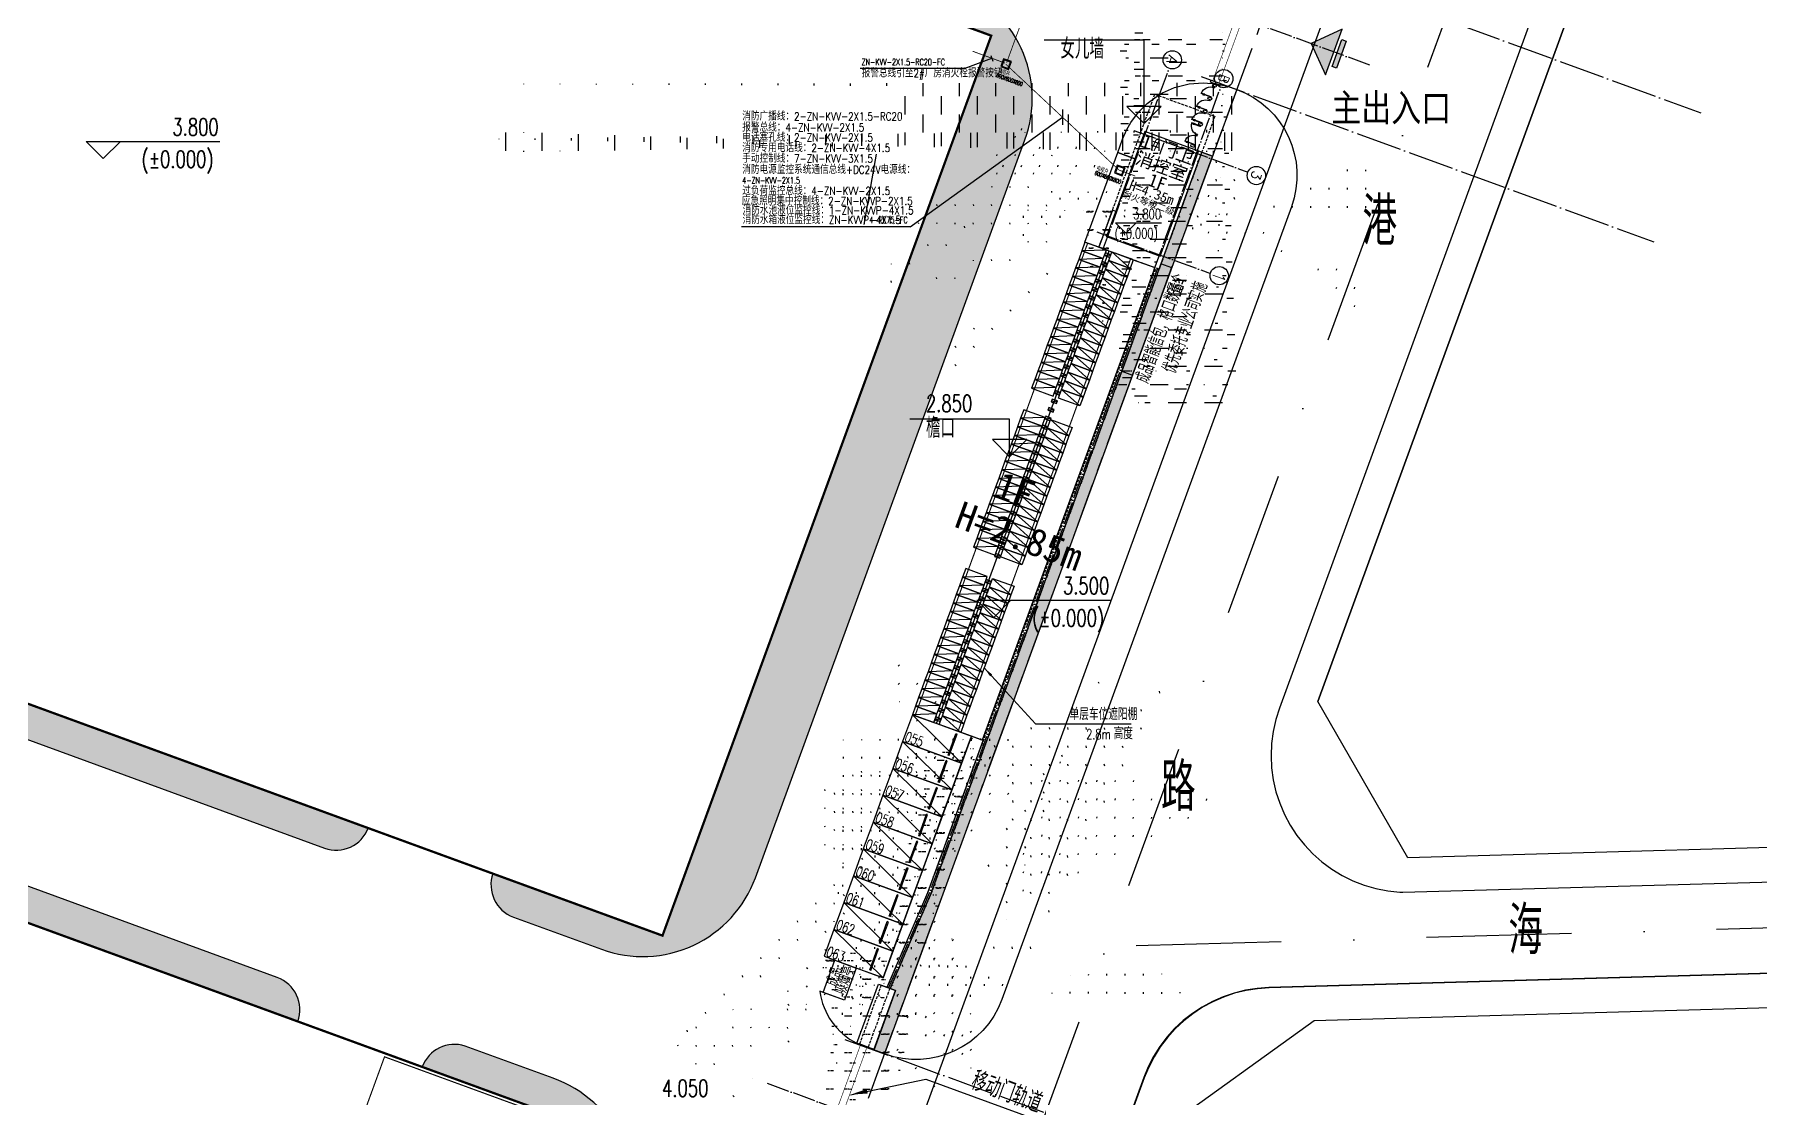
# Model space of a CAD drawing. Extents: x 40587477144 to 40590102100, y 3379967887 to 3381819730.
# Drawn here: x 40589673491 to 40589824470, y 3380209320 to 3380302374 of the extents above; entities that cross this region are included whole.
import ezdxf
from ezdxf.enums import TextEntityAlignment as Align

# ---------------------------------------------------------------- set-up
doc = ezdxf.new("R2010")
doc.units = 0
doc.header["$LTSCALE"] = 1000
doc.header["$MEASUREMENT"] = 0
for name, pattern in [('10平面$0$DOTE', [2.42, 2, -0.2, 0.02, -0.2]), ('CENTER', [50.8, 31.75, -6.35, 6.35, -6.35]), ('DASH', [0.35, 0.25, -0.1]), ('DASHDOT', [25.4, 12.7, -6.35, 0, -6.35]), ('DOTE', [2.42, 2, -0.2, 0.02, -0.2])]:
    doc.linetypes.add(name, pattern=pattern)
for name, color, linetype in [('0-HX', 1, 'Continuous'), ('00绿地$0$A-车位', 253, 'Continuous'), ('10平面$0$A-AXIS-DOTE', 14, '10平面$0$DOTE'), ('A-AXIS-D', 1, 'Continuous'), ('A-AXIS-DOTE', 14, 'DOTE'), ('A-AXIS-DP', 126, 'Continuous'), ('A-Car', 155, 'Continuous'), ('A-CURTAIN', 84, 'Continuous'), ('A-FIRE-TEXT', 61, 'Continuous'), ('A-HATCH-1', 252, 'Continuous'), ('A-LIN-Dot', 163, 'DASH'), ('A-LIN-V', 9, 'Continuous'), ('A-SFCE', 30, 'Continuous'), ('AS-WALL', 40, 'Continuous'), ('AXIS_TEXT', 7, 'Continuous'), ('DIM_LEAD', 3, 'Continuous'), ('JT-路缘石线', 5, 'Continuous'), ('JT-道路中心线', 1, 'DASHDOT'), ('JT-道路名称', 7, 'Continuous'), ('JT-道路红线', 7, 'Continuous'), ('PUB_TEXT', 7, 'Continuous'), ('TEL_TEXT', 7, 'Continuous'), ('WIRE-照明', 1, 'Continuous'), ('建-引出', 3, 'Continuous'), ('建-文字', 7, 'Continuous'), ('建-标高', 3, 'Continuous'), ('总-标高', 3, 'Continuous'), ('电气', 7, 'Continuous')]:
    doc.layers.add(name, color=color, linetype=linetype)
doc.styles.add('_TCH_AXIS', font='COMPLEX', dxfattribs={"bigfont": 'GBCBIG'})
doc.styles.add('_TCH_DIM', font='SIMPLEX', dxfattribs={"bigfont": 'GBCBIG'})
doc.styles.add('_TEL_DIM', font='SIMPLEX', dxfattribs={"width": 0.8, "height": 3.5, "bigfont": 'HZTXT'})
doc.styles.add('A-DIM_T3', font='SIMPLEX', dxfattribs={"width": 0.6, "bigfont": 'GBCBIG'})
doc.styles.add('A-STANDARD', font='SIMPLEX', dxfattribs={"bigfont": 'GBCBIG'})
doc.styles.add('note_txt', font='arial.ttf', dxfattribs={"width": 0.75})
doc.styles.get("Standard").update_dxf_attribs({"font": 'GBENOR', "width": 0.7, "bigfont": 'GBCBIG'})
doc.styles.add('黑体', font='simhei.ttf', dxfattribs={"height": 12})
pattern_1 = [(20, (440.1, 194.2), (956.276, 2050.7404), [240, -48, 64, -48, 240, -960]), (20, (348.5, 212), (956.276, 2050.7404), [160, -120, 240, -120, 160, -800]), (20, (655.9, 1004.9), (956.276, 2050.7404), [200, -80, 200, -1120]), (20, (-205.4, 1032), (956.276, 2050.7404), [80, -160, 80, -1280]), (110, (-55, 1086.7), (-2050.7404, 956.276), [144, -1456]), (110, (724.4, 348.8), (-2050.7404, 956.276), [160, -1440]), (110, (881.4, 1087), (-2050.7404, 956.276), [160, -1440]), (65, (925.3, 404.9), (-547.2322, 1503.5082), [160, -2102.7417]), (155, (534.4, 262.6), (-1503.5082, -547.2322), [160, -2102.7417]), (83.43495, (877.5, 396), (-547.23223, 1503.5082), [160, -3417.7088]), (95.963757, (799.57, 376.15), (-547.23223, 1503.50819), [160, -6436.969]), (95.963757, (956.55, 1114.36), (-547.23223, 1503.50819), [128, -6468.969]), (95.963757, (-24.93, 1097.67), (-547.23223, 1503.50819), [112, -6484.969]), (124.036243, (649.2, 321.43), (-547.23223, 1503.50819), [160, -6436.969]), (124.036243, (806.2, 1059.64), (-547.23223, 1503.50819), [128, -6468.969]), (124.036243, (-85.07, 1075.8), (-547.23223, 1503.50819), [112, -6484.969]), (136.56505, (576.8, 286.55), (-547.23223, 1503.5082), [160, -3417.7069])]

# ---------------------------------------------------------------- blocks, each defined once
blk = doc.blocks.new('GGRrrrr')
at = {"layer": 'A-CURTAIN'}
h = blk.add_hatch(dxfattribs=at)
h.set_pattern_fill('草坪或沼泽', color=0, scale=400, angle=20)
h.set_pattern_definition(pattern_1)
h.paths.add_polyline_path([(1393117, 618301), (1393293, 540880), (1330517, 532867), (1241738, 527103), (1161599, 521246), (1240383, 783372), (1244595, 797110), (1261186, 852563), (1335771, 847453), (1355485, 842595), (1380777, 840862), (1392640, 828900), (1392845, 738250), (1391845, 738248), (1391806, 755448), (1391306, 755447), (1391786, 764448), (1391641, 828487), (1380333, 839890), (1355330, 841603), (1335616, 846462), (1261915, 851511), (1245552, 796820), (1241340, 783081), (1162975, 522349), (1241669, 528100), (1330421, 533862), (1392291, 541761), (1392117, 618299)])
h.paths.add_polyline_path([(1393076, 636451), (1392076, 636448), (1392063, 641998), (1391564, 641997), (1392042, 650998), (1391887, 720048), (1392887, 720051)])
h = blk.add_hatch(dxfattribs=at)
h.set_pattern_fill('草坪或沼泽', color=0, scale=400, angle=20)
h.set_pattern_definition([(20, (440.1, 194.2), (956.276, 2050.7404), [240, -48, 64, -48, 240, -960]), (20, (348.5, 212), (956.276, 2050.7404), [160, -120, 240, -120, 160, -800]), (20, (655.9, 1004.9), (956.276, 2050.7404), [200, -80, 200, -1120]), (20, (-205.4, 1032), (956.276, 2050.7404), [80, -160, 80, -1280]), (110, (-55, 1086.7), (-2050.7404, 956.276), [144, -1456]), (110, (724.4, 348.8), (-2050.7404, 956.276), [160, -1440]), (110, (881.4, 1087), (-2050.7404, 956.276), [160, -1440]), (65, (925.3, 404.9), (-547.2322, 1503.5082), [160, -2102.7417]), (155, (534.4, 262.6), (-1503.5082, -547.2322), [160, -2102.7417]), (83.43495, (877.5, 396), (-547.23223, 1503.5082), [160, -3417.7088]), (95.963757, (799.57, 376.15), (-547.23223, 1503.50819), [160, -6436.969]), (95.963757, (956.55, 1114.36), (-547.23223, 1503.50819), [128, -6468.969]), (95.963757, (-24.93, 1097.67), (-547.23223, 1503.50819), [112, -6484.969]), (124.036243, (649.2, 321.43), (-547.23223, 1503.50819), [160, -6436.969]), (124.036243, (806.2, 1059.64), (-547.23223, 1503.50819), [128, -6468.969]), (124.036243, (-85.07, 1075.8), (-547.23223, 1503.50819), [112, -6484.969]), (136.56505, (576.8, 286.55), (-547.23223, 1503.5082), [160, -3417.7069])])
edge = h.paths.add_edge_path()
edge.add_line((1391003, 755446), (1391034, 755969))
edge.add_line((1391034, 755969), (1391485, 764440))
edge.add_line((1391485, 764440), (1391241, 828322))
edge.add_line((1391241, 828322), (1380155, 839501))
edge.add_line((1380155, 839501), (1355268, 841206))
edge.add_line((1355268, 841206), (1335554, 846065))
edge.add_line((1335554, 846065), (1262206, 851090))
edge.add_line((1262206, 851090), (1173161, 554852))
edge.add_line((1173161, 554852), (1173522, 554880))
edge.add_line((1173522, 554880), (1259299, 840247))
edge.add_line((1259299, 840247), (1260664, 840250))
edge.add_line((1260664, 840250), (1260651, 845748))
edge.add_line((1260651, 845748), (1335651, 845918))
edge.add_line((1335651, 845918), (1335664, 840421))
edge.add_line((1335664, 840421), (1342663, 840437))
edge.add_line((1342663, 840437), (1342657, 843434))
edge.add_line((1342657, 843434), (1345657, 843441))
edge.add_line((1345657, 843441), (1345664, 840444))
edge.add_line((1345664, 840444), (1365660, 840489))
edge.add_line((1365660, 840489), (1374552, 839873))
edge.add_arc((1367358, 824128), 17311, 5.58026, 65.44235, ccw=False)
edge.add_line((1384586, 825812), (1385553, 825812))
edge.add_line((1385553, 825812), (1390247, 825823))
edge.add_line((1390247, 825823), (1390405, 755445))
edge.add_line((1390405, 755445), (1391003, 755446))
h = blk.add_hatch(dxfattribs=at)
h.set_pattern_fill('草坪或沼泽', color=0, scale=400, angle=20)
h.set_pattern_definition(pattern_1)
edge = h.paths.add_edge_path()
edge.add_arc((1358470, 639473), 3001, 181.0991, 270.12457)
edge.add_line((1358477, 636472), (1366676, 636491))
edge.add_arc((1366652, 646991), 10500, 270.12997, 360.12997)
edge.add_line((1377152, 647014), (1376996, 715714))
edge.add_arc((1366496, 715690), 10500, 0.12997, 90.12997)
edge.add_line((1366473, 726190), (1358273, 726172))
edge.add_arc((1358280, 723171), 3001, 90.13576, 179.16125)
edge.add_line((1355280, 723215), (1371080, 723251))
edge.add_line((1371080, 723251), (1371270, 639451))
edge.add_line((1371270, 639451), (1355470, 639415))
h = blk.add_hatch(dxfattribs=at)
h.set_pattern_fill('草坪或沼泽', color=0, scale=400, angle=20)
h.set_pattern_definition(pattern_1)
h.paths.add_polyline_path([(1386312, 709135), (1385011, 709132), (1384992, 717482), (1386593, 717486), (1386604, 712588), (1386304, 712587)])
h = blk.add_hatch(dxfattribs=at)
h.set_pattern_fill('草坪或沼泽', color=0, scale=400, angle=20)
h.set_pattern_definition(pattern_1)
edge = h.paths.add_edge_path()
edge.add_arc((1391170, 642458), 6012, 208.01, 263.36815)
edge.add_line((1390476, 636486), (1390464, 641995))
edge.add_line((1390464, 641995), (1391264, 641997))
edge.add_line((1391264, 641997), (1391743, 651004))
edge.add_line((1391743, 651004), (1391711, 665148))
edge.add_line((1391711, 665148), (1390611, 665145))
edge.add_line((1390611, 665145), (1390662, 642645))
edge.add_line((1390662, 642645), (1388162, 642639))
edge.add_line((1388162, 642639), (1388169, 639639))
edge.add_line((1388169, 639639), (1385862, 639634))
h = blk.add_hatch(dxfattribs=at)
h.set_pattern_fill('草坪或沼泽', color=0, scale=400, angle=20)
h.set_pattern_definition(pattern_1)
edge = h.paths.add_edge_path()
edge.add_arc((1340869, 639433), 3001, 270.13576, 359.16085)
edge.add_line((1343870, 639389), (1301470, 639293))
edge.add_arc((1304482, 639363), 3013, 181.32772, 269.89594)
edge.add_line((1304477, 636350), (1340877, 636432))
h = blk.add_hatch(dxfattribs=at)
h.set_pattern_fill('草坪或沼泽', color=0, scale=400, angle=20)
h.set_pattern_definition(pattern_1)
edge = h.paths.add_edge_path()
edge.add_arc((1340911, 621382), 3000, 0.13036, 90.01042)
edge.add_line((1340910, 624382), (1304510, 624300))
edge.add_arc((1304511, 621300), 3000, 90.01067, 180.1293)
edge.add_line((1301511, 621293), (1343911, 621389))
h = blk.add_hatch(dxfattribs=at)
h.set_pattern_fill('草坪或沼泽', color=0, scale=400, angle=20)
h.set_pattern_definition(pattern_1)
edge = h.paths.add_edge_path()
edge.add_arc((1366854, 557567), 10501, 276.72999, 359.71364)
edge.add_line((1377355, 557515), (1377227, 613895))
edge.add_arc((1366726, 613940), 10501, 359.75552, 450.67037)
edge.add_line((1366603, 624440), (1358404, 624422))
edge.add_arc((1358514, 621421), 3003, 92.09474, 180.10685)
edge.add_line((1355511, 621415), (1371311, 621451))
edge.add_line((1371311, 621451), (1371477, 548251))
edge.add_line((1371477, 548251), (1355676, 548215))
edge.add_line((1355676, 548215), (1355679, 547255))
edge.add_arc((1357184, 547261), 1506, 180.22326, 273.21563)
edge.add_line((1357269, 545758), (1368085, 547139))
at = {"layer": 'A-HATCH-1'}
h = blk.add_hatch(dxfattribs=at)
h.set_pattern_fill('EARTH', color=0, scale=500, angle=20.20026)
h.set_pattern_definition([(20.200256636, (-36923192475.8, -17186905227.2), (941.687654134, 2038.022782515), [1587.5, -1587.5]), (20.200256636, (-36923192681.4, -17186904668.5), (941.687654134, 2038.022782515), [1587.5, -1587.5]), (20.200256636, (-36923192887, -17186904109.8), (941.687654134, 2038.022782515), [1587.5, -1587.5]), (110.200256636, (-36923192769.2, -17186903855), (-2038.022782515, 941.687654134), [1587.5, -1587.5]), (110.200256636, (-36923192210.5, -17186903649.5), (-2038.022782515, 941.687654134), [1587.5, -1587.5]), (110.200256636, (-36923191651.8, -17186903443.9), (-2038.022782515, 941.687654134), [1587.5, -1587.5])])
h.paths.add_polyline_path([(1384992, 717482), (1384990, 718732), (1385043, 719640), (1385156, 720323), (1385486, 721434), (1385938, 722400), (1386458, 723206), (1386875, 723723), (1387699, 724520), (1388780, 725268), (1389896, 725787), (1391022, 726105), (1392078, 726238), (1392872, 726240), (1392887, 720051), (1386587, 720036), (1386593, 717486)])
at = {"layer": 'A-CURTAIN', "color": 0}
for points in [[(1355470, 639415, 0.4092405), (1358477, 636472), (1366676, 636491, 0.4142136), (1377152, 647014), (1376996, 715714, 0.4142136), (1366473, 726190), (1358273, 726172, 0.4092406), (1355280, 723215), (1371080, 723251), (1371270, 639451)], [(1340877, 636432, 0.4092386), (1343870, 639389), (1301470, 639293, 0.4069131), (1304477, 636350)], [(1343911, 621389, 0.4136005), (1340910, 624382), (1304510, 624300, 0.4148202), (1301511, 621293)], [(1368085, 547139, 0.3787845), (1377355, 557515), (1377227, 613895, 0.418898), (1366603, 624440), (1358404, 624422, 0.4040877), (1355511, 621415), (1371311, 621451), (1371477, 548251), (1355676, 548215), (1355679, 547255, 0.4295945), (1357269, 545758)]]:
    blk.add_lwpolyline(points, format="xyb", close=True, dxfattribs=at)
for points in [[(1393076, 636451), (1392076, 636448), (1392063, 641998), (1391564, 641997), (1392042, 650998), (1391887, 720048), (1392887, 720051)], [(1386312, 709135), (1385011, 709132), (1384992, 717482), (1386593, 717486), (1386604, 712588), (1386304, 712587)]]:
    blk.add_lwpolyline(points, close=True, dxfattribs=at)
blk.add_lwpolyline([(1385862, 639634, 0.2463554), (1390476, 636486), (1390464, 641995), (1391264, 641997), (1391743, 651004), (1391711, 665148), (1390611, 665145), (1390662, 642645), (1388162, 642639), (1388169, 639639), (1385862, 639634)], format="xyb", dxfattribs=at)
at = {"layer": 'A-HATCH-1', "color": 0}
blk.add_lwpolyline([(1384992, 717482), (1384990, 718732), (1385043, 719640), (1385156, 720323), (1385486, 721434), (1385938, 722400), (1386458, 723206), (1386875, 723723), (1387699, 724520), (1388780, 725268), (1389896, 725787), (1391022, 726105), (1392078, 726238), (1392872, 726240), (1392887, 720051), (1386587, 720036), (1386593, 717486)], close=True, dxfattribs=at)
blk = doc.blocks.new('建筑-停车位-2400x5300')
at = {"color": 0}
blk.add_lwpolyline([(-50, 200), (-50, -5300), (2450, -5300), (2450, 200)], close=True, dxfattribs=at)
for points in [[(2450, 200), (-50, -5300)], [(200, -3954), (2200, -3954)], [(200, -4054), (200, -3954)], [(200, -4054), (2200, -4054)], [(2200, -4054), (2200, -3954)]]:
    blk.add_lwpolyline(points, dxfattribs=at)
blk = doc.blocks.new('G$C29A62568')
at = {"layer": 'A-Car', "color": 8, "extrusion": (7.12586e-08, 1.93674e-07, 1), "rotation": 69.79996271005484}
for p in [(40588309406.088287, 3380240605.250131, 3546.928726), (40588308542.841179, 3380238259.018132, 3546.92821), (40588307679.594223, 3380235912.786137, 3546.927694), (40588306816.347443, 3380233566.554033, 3546.927178), (40588305953.100403, 3380231220.322038, 3546.926663), (40588305089.853447, 3380228874.090045, 3546.926147), (40588304226.6064, 3380226527.858049, 3546.925631), (40588303363.359512, 3380224181.62602, 3546.925115), (40588302500.112419, 3380221835.394011, 3546.924599)]:
    blk.add_blockref('建筑-停车位-2400x5300', p, dxfattribs=at)
blk = doc.blocks.new('00绿地$0$G$C40593B0A')
at = {"layer": '00绿地$0$A-车位'}
blk.add_lwpolyline([(-1560, 590), (-760, 590), (-760, -1410), (-1560, -1410)], close=True, dxfattribs=at)
blk.add_lwpolyline([(-760, 590), (-1560, -1410)], dxfattribs=at)
blk = doc.blocks.new('555555555555555-M')
at = {"layer": 'A-LIN-V'}
h = blk.add_hatch(dxfattribs=at)
h.set_pattern_fill('ANSI31', color=256, scale=0.2, angle=212.6932)
h.set_pattern_definition([(45, (0, 0), (-0.2245064, 0.2245064), [])])
h.paths.add_polyline_path([(-149.82, -516.05), (-149.82, -515.05), (-159.82, -515.05), (-159.82, -516.05)])
blk.add_lwpolyline([(-149.82, -516.05), (-149.82, -515.05), (-159.82, -515.05), (-159.82, -516.05), (-149.82, -516.05)], dxfattribs=at)
at = {"layer": 'PUB_TEXT', "width": 0.7}
for s, height, p in [('成品智能信包，格口数量≥', 1.3222, (-160.1, -517.65)), ('36', 1.312, (-152.01, -517.65)), ('个', 1.32, (-150.94, -517.65)), ('优先委托专业公司实施', 1.322, (-158.47, -519.57))]:
    blk.add_text(s, height=height, dxfattribs=at).set_placement(p)
blk = doc.blocks.new('gfctuc')
blk.add_lwpolyline([(2035210, 4060000), (2035210, 4059500), (2035460, 4059500), (2035460, 4060000)], close=True)
blk.add_lwpolyline([(2035210, 4060000), (2035460, 4059500)])
at = {"layer": 'A-FIRE-TEXT', "style": 'note_txt', "width": 0.75}
blk.add_text('充电桩', height=139.2, rotation=270, dxfattribs=at).set_placement((2035260, 4059973))
blk = doc.blocks.new('G$CD8C487B3')
at = {"layer": 'A-LIN-V'}
blk.add_lwpolyline([(-830, 1420), (1170, 1420), (1170, -1580), (-830, -1580)], close=True, dxfattribs=at)
at = {"layer": '建-文字', "style": 'A-STANDARD'}
for s, p in [('成品', (131, -771)), ('吸烟亭', (1076, -1171))]:
    blk.add_text(s, height=1057.8, rotation=90, dxfattribs=at).set_placement(p)
blk = doc.blocks.new('entry01')
at = {"layer": 'A-AXIS-D'}
for points in [[(0, 2.12), (2.12, 0), (0, -2.12)], [(-0.7, -1.25), (-0.3, -1.25), (-0.3, 1.25), (-0.7, 1.25)]]:
    blk.add_hatch(color=0, dxfattribs=at).paths.add_polyline_path(points)
at = {"layer": 'A-AXIS-D', "color": 0}
blk.add_lwpolyline([(0, 2.12), (2.12, 0), (0, -2.12), (0, 2.12)], dxfattribs=at)
blk.add_lwpolyline([(-0.7, -1.25), (-0.3, -1.25), (-0.3, 1.25), (-0.7, 1.25)], close=True, dxfattribs=at)
blk = doc.blocks.new('DOOR2DLIB$SYSLIB$00000111')
at = {"color": 0}
for p, q in [((-0.5, 0), (-0.5, 0.08)), ((-0.5, 0.08), (-0.46, 0.08)), ((-0.46, 0.08), (-0.46, 0.04)), ((-0.46, 0.04), (-0.42, 0.04)), ((-0.42, 0.04), (-0.42, 0)), ((0.42, 0.78), (0.38, 0.78)), ((0.38, 0.78), (0.38, 0.62)), ((0.42, 0.62), (0.38, 0.62)), ((0.46, 0.92), (0.42, 0.92)), ((0.42, 0.92), (0.42, 0.08)), ((0.42, 0.08), (0.46, 0.08)), ((0.42, 0.04), (0.42, 0)), ((0.46, 0.04), (0.42, 0.04)), ((0.46, 0.08), (0.46, 0.92)), ((0.49, 0.78), (0.46, 0.78)), ((0.49, 0.62), (0.46, 0.62)), ((0.46, 0.08), (0.46, 0.04)), ((0.5, 0.08), (0.46, 0.08)), ((0.49, 0.78), (0.49, 0.62)), ((0.5, 0), (0.5, 0.08)), ((-0.42, 0), (-0.5, 0)), ((-0.5, 0), (-0.5, 0)), ((0.42, 0), (0.5, 0)), ((0.5, 0), (0.5, 0))]:
    blk.add_line(p, q, dxfattribs=at)
blk.add_arc((0.42, 0.08), 0.836, 90, 182.8264, dxfattribs=at)
blk = doc.blocks.new('66666666666666666666')
at = {"layer": 'DIM_LEAD'}
blk.add_hatch(color=256, dxfattribs=at).paths.add_polyline_path([(105617, -694657), (106997, -694038), (106787, -693698)], flags=17)
at = {"layer": 'A-AXIS-D'}
for centre in [(100997, -701735), (105797, -701735), (111382, -708712), (111332, -718057)]:
    blk.add_circle(centre, 800, dxfattribs=at)
at = {"layer": 'A-AXIS-DOTE', "color": 8}
blk.add_line((117391, -696232), (98333, -696232), dxfattribs=at)
at = {"layer": 'A-AXIS-DOTE'}
for p, q in [((100997, -719490), (100997, -702480)), ((105797, -719490), (105797, -702480)), ((99964, -708682), (110582, -708682)), ((99964, -718132), (110535, -718132))]:
    blk.add_line(p, q, dxfattribs=at)
at = {"layer": 'A-LIN-Dot'}
blk.add_lwpolyline([(100597, -719332), (100597, -705082), (106197, -705082), (106197, -719332)], close=True, dxfattribs=at)
at = {"layer": 'A-LIN-V'}
blk.add_lwpolyline([(105697, -690232), (104797, -690232)], dxfattribs=at)
at = {"layer": 'A-LIN-V', "linetype": 'DASH', "ltscale": 2, "const_width": 50}
for points in [[(104947, -690232), (104947, -702232)], [(105547, -690232), (105547, -702232)]]:
    blk.add_lwpolyline(points, dxfattribs=at)
at = {"layer": 'A-LIN-V'}
for points in [[(104797, -702432), (104797, -702232), (105697, -702232), (105697, -702432)], [(105097, -702682), (105097, -702482), (105397, -702482), (105397, -702682)], [(105097, -703882), (105097, -703682), (105397, -703682), (105397, -703882)], [(105097, -705082), (105097, -704882), (105397, -704882), (105397, -705082)], [(105097, -706282), (105097, -706082), (105397, -706082), (105397, -706282)], [(105097, -708282), (105097, -708082), (105397, -708082), (105397, -708282)]]:
    blk.add_lwpolyline(points, close=True, dxfattribs=at)
at = {"layer": 'AS-WALL', "color": 20, "true_color": 0xf72408, "const_width": 100}
blk.add_lwpolyline([(100897, -708432), (105897, -708432), (105897, -718232), (100897, -718232)], close=True, dxfattribs=at)
at = {"layer": 'DIM_LEAD'}
for p, q in [((105617, -694657), (111334, -691117)), ((111334, -691117), (121626, -691117))]:
    blk.add_line(p, q, dxfattribs=at)
at = {"layer": 'A-AXIS-D', "color": 8, "xscale": -999.9999999999998, "yscale": 1000, "zscale": 1000, "rotation": 0.1495342307373651}
blk.add_blockref('entry01', (114031, -696232), dxfattribs=at)
at = {"layer": 'A-LIN-V', "zscale": 100}
for p, xscale, yscale, rotation in [((105310, -703182), 1000.000008912118, -1000.000008912118, 270.0000007138132), ((105310, -704381), 1001.098882521298, -1001.098882521298, 270.0000005714799), ((105310, -705582), 999.664715706611, -999.664715706611, 270.0000004354633), ((105310, -706732), 899.999995989863, 899.999995989863, 89.9999995548852), ((105310, -707632), 900.0000175571807, -900.0000175571807, 270.0000005736524)]:
    blk.add_blockref('DOOR2DLIB$SYSLIB$00000111', p, dxfattribs=dict(at, xscale=xscale, yscale=yscale, rotation=rotation))
at = {"layer": 'A-AXIS-DP', "color": 7, "style": 'A-DIM_T3', "width": 0.6}
blk.add_text('1', height=1120, rotation=270, dxfattribs=at).set_placement((110792, -717877))
at = {"layer": 'AXIS_TEXT', "style": '_TCH_AXIS'}
for s, width, p, p2 in [('A', 0.944444, (100562, -701383), (100562, -702087)), ('B', 1, (105362, -701383), (105362, -702087)), ('3', 1.214286, (110934, -708359), (110934, -709064))]:
    blk.add_text(s, height=871, rotation=270, dxfattribs=dict(at, width=width)).set_placement(p, p2, align=Align.FIT)
at = {"layer": 'DIM_LEAD', "color": 7, "style": '_TCH_DIM'}
blk.add_text('移动门轨道', height=1763, dxfattribs=at).set_placement((115210, -690592))
at = {"layer": '建-文字', "color": 8, "style": '黑体'}
for s, height, p in [('#', 1143, (101776, -709765)), ('门卫', 1143.1, (102598, -709765)), ('消控室', 1143.1, (100978, -711362)), ('1F', 1143.1, (102668, -712786)), ('耐火等级二级', 571.5, (100938, -714473)), ('H=4.35m', 857.3, (101248, -713692))]:
    blk.add_text(s, height=height, dxfattribs=at).set_placement(p)
blk = doc.blocks.new('55555555555555555555555555555')
at = {"layer": '建-文字', "color": 0, "style": 'A-STANDARD', "width": 0.705882}
for s, p in [('055', (40588310013, 3380240592)), ('056', (40588309155, 3380238244)), ('057', (40588308297, 3380235896)), ('058', (40588307440, 3380233548)), ('059', (40588306582, 3380231199)), ('060', (40588305724, 3380228851)), ('061', (40588304866, 3380226503)), ('062', (40588304008, 3380224155)), ('063', (40588303150, 3380221807))]:
    blk.add_text(s, height=892.5, rotation=339.92971, dxfattribs=at).set_placement(p)
blk = doc.blocks.new('qd电缆手井')
at = {"layer": '电气', "color": 7}
for p, q in [((-239, 216), (211, 216)), ((-239, -234), (-239, 216)), ((-198, -193), (-198, 175)), ((-198, 175), (171, 175)), ((171, 175), (171, -193)), ((211, 216), (211, -234)), ((211, -234), (-239, -234)), ((171, -193), (-198, -193))]:
    blk.add_line(p, q, dxfattribs=at)
at = {"layer": '电气', "color": 8, "const_width": 30}
blk.add_lwpolyline([(-218, 182), (-218, -214), (191, -214), (191, 196), (-233, 196)], dxfattribs=at)

msp = doc.modelspace()

# ---------------------------------------------------------------- hatches: boundary and pattern name
at = {"layer": '建-引出'}
msp.add_hatch(color=8, dxfattribs=at).paths.add_polyline_path([(40589756566.25042, 3380246977.468142), (40589757087.126137, 3380246233.76891), (40589757263.785301, 3380246396.223651)], flags=17)

# ---------------------------------------------------------------- linework, layer by layer
at = {"layer": '0-HX', "linetype": 'CENTER', "ltscale": 0.2}
msp.add_line((40589715054.542, 3380123451.4), (40589813895.247581, 3380393980.898193), dxfattribs=at)
msp.add_lwpolyline([(40589813895.24646, 3380393980.898591), (40589806893.099808, 3380409302.927993), (40589783755.048393, 3380419662.492842), (40589766931.373779, 3380431029.725266), (40589698697.769432, 3380461579.853973), (40589663979.440903, 3380415266.100388), (40589655282.480667, 3380403827.430825), (40589490831.739769, 3380185028.900704), (40589568063.940903, 3380162853.200386), (40589653372.640892, 3380137607.100389), (40589715054.540894, 3380123451.400389)], close=True, dxfattribs=at)
at = {"layer": '10平面$0$A-AXIS-DOTE', "color": 8, "ltscale": 2}
for points in [[(40589779674.218109, 3380309973.01777), (40589819254.325203, 3380295512.024398)], [(40589775556.14608, 3380298701.74975), (40589815136.253166, 3380284240.756378)], [(40589744363.53141, 3380214492.363115), (40589800333.940742, 3380194043.00666)]]:
    msp.add_lwpolyline(points, dxfattribs=at)
at = {"layer": 'A-AXIS-DOTE'}
msp.add_lwpolyline([(40589771720.269592, 3380281898.007923), (40589751764.649406, 3380227278.967361), (40589748206.472153, 3380218997.135206)], dxfattribs=at)
at = {"layer": 'A-LIN-V'}
msp.add_line((40589745721.139816, 3380299444.533345), (40589754901.154846, 3380299444.533345), dxfattribs=at)
at = {"layer": 'A-LIN-V', "elevation": 3538.286351}
msp.add_lwpolyline([(40589752393.848419, 3380242113.973517), (40589767493.445923, 3380283441.956375)], dxfattribs=at)
at = {"layer": 'A-LIN-V'}
for points in [[(40589769606.810799, 3380282669.817246), (40589771485.355469, 3380281983.471905), (40589756385.758034, 3380240655.489169), (40589754507.214546, 3380241341.834076)], [(40589748817.053497, 3380218774.221718), (40589746929.549477, 3380213608.075143), (40589745426.713753, 3380214157.151413), (40589747314.160042, 3380219323.140048), (40589748817.053497, 3380218774.221715)]]:
    msp.add_lwpolyline(points, dxfattribs=at)
at = {"layer": 'A-LIN-V', "linetype": 'DASH'}
for points in [[(40589747548.987297, 3380219237.371496), (40589745661.532021, 3380214071.358175)], [(40589748300.434036, 3380218962.91233), (40589746412.949913, 3380213796.820033)]]:
    msp.add_lwpolyline(points, dxfattribs=at)
at = {"layer": 'A-SFCE', "linetype": 'DASH'}
for points in [[(40589771535.348686, 3380281828.972494), (40589751625.19239, 3380227334.367696), (40589748068.503853, 3380219056.501135)], [(40589771817.130386, 3380281726.020692), (40589751904.115379, 3380227223.591549), (40589748344.138359, 3380218938.071333)]]:
    msp.add_lwpolyline(points, dxfattribs=at)
at = {"layer": 'AS-WALL', "color": 20, "true_color": 0xf72408}
for points, const_width in [([(40589580017.610046, 3380277785.006165), (40589586062.002449, 3380294328.662395), (40589628946.438797, 3380349126.363404), (40589757180.508476, 3380302274.746078), (40589728422.638779, 3380223563.724436)], 200), ([(40589765614.903358, 3380284128.300979), (40589769371.992683, 3380282755.610234), (40589754272.39312, 3380241427.628277), (40589750515.303802, 3380242800.319022)], 100), ([(40589529278.711082, 3380219628.731724), (40589522702.40094, 3380201629.203375), (40589697125.273407, 3380137902.038649), (40589722245.530678, 3380206656.82238), (40589564290.819206, 3380264367.177512)], 200)]:
    msp.add_lwpolyline(points, close=True, dxfattribs=dict(at, const_width=const_width))
at = {"layer": 'AS-WALL', "color": 20, "linetype": 'DASH', "ltscale": 5, "true_color": 0xf72408, "const_width": 100}
msp.add_lwpolyline([(40589697674.062408, 3380195352.59972), (40589715708.091232, 3380188763.684468), (40589722142.543098, 3380206374.943059), (40589704108.514267, 3380212963.858315)], close=True, dxfattribs=at)
at = {"layer": 'JT-路缘石线', "color": 8, "ltscale": 10}
msp.add_line((40589793173.079567, 3380227356.151957), (40589934885.75322, 3380231389.056672), dxfattribs=at)
msp.add_lwpolyline([(40589815603.027969, 3380334390.142462), (40589782383.250313, 3380243466.772539), (40589782063.050301, 3380242452.972538), (40589781833.750313, 3380241414.872538), (40589781697.250298, 3380240360.572538), (40589781654.550301, 3380239298.272539), (40589781706.050301, 3380238236.372539), (40589781851.350304, 3380237183.172538), (40589782089.250313, 3380236147.072539), (40589782417.950302, 3380235135.972538), (40589782834.850304, 3380234157.972538), (40589783336.650307, 3380233220.672538), (40589783919.45031, 3380232331.572539), (40589784578.650307, 3380231497.472538), (40589785309.050301, 3380230724.872539), (40589786104.950302, 3380230020.072538), (40589786960.150307, 3380229388.472538), (40589787867.850304, 3380228834.972538), (40589788820.950302, 3380228364.072538), (40589789812.050308, 3380227979.272538), (40589790833.250298, 3380227683.772538), (40589791876.650307, 3380227479.672539), (40589792933.95031, 3380227368.872539), (40589793176.319328, 3380227365.019259)], dxfattribs=at)
for points in [[(40589778477.283043, 3380297634.482746), (40589778669.027184, 3380297564.423755, -0.4142126471), (40589783437.801033, 3380287304.872298), (40589758111.65934, 3380217986.577619, -0.4142133502), (40589747852.104752, 3380213217.778307), (40589747851.660049, 3380213217.940784)], [(40589934885.75322, 3380223385.019214), (40589781448.326317, 3380219018.499553), (40589780429.326309, 3380218945.999553), (40589779420.226318, 3380218787.099553), (40589778428.226318, 3380218542.999553), (40589777460.626312, 3380218215.399553), (40589776524.426323, 3380217806.699553), (40589775626.326317, 3380217319.799553), (40589774772.926323, 3380216758.399553), (40589773970.326317, 3380216126.399553), (40589773224.426323, 3380215428.399553), (40589772540.62632, 3380214669.499553), (40589771923.726318, 3380213855.199553), (40589771378.326317, 3380212991.399553), (40589770908.426323, 3380212084.399553), (40589770517.326317, 3380211140.699553), (40589736590.468437, 3380118282.0975, 0.4479412449), (40589738000.357437, 3380115651.436387), (40589738756.999092, 3380115469.056357)], [(40589934885.75322, 3380223357.393833), (40589781493.950302, 3380218992.172538), (40589780474.950302, 3380218919.672539), (40589779465.850304, 3380218760.772538), (40589778473.850304, 3380218516.672539), (40589777506.250313, 3380218189.072539), (40589776570.050301, 3380217780.372539), (40589775671.950302, 3380217293.472538), (40589774818.550308, 3380216732.072539), (40589774015.950302, 3380216100.072538), (40589773270.050301, 3380215402.072539), (40589772586.250313, 3380214643.172538), (40589771969.350304, 3380213828.872539), (40589771423.950302, 3380212965.072539), (40589770954.050308, 3380212058.072538), (40589770562.95031, 3380211114.372539), (40589736636.09243, 3380118255.770486, 0.4479412449), (40589738045.981422, 3380115625.109372), (40589738802.623077, 3380115442.729343)]]:
    msp.add_lwpolyline(points, format="xyb", dxfattribs=at)
at = {"layer": 'JT-道路中心线', "color": 8, "flags": 128}
for points in [[(40589869783.709503, 3380502157.2), (40589865271.341988, 3380490884.7), (40589841777.342003, 3380426580.9), (40589728971.204803, 3380117827.81713)], [(40589934885.75322, 3380227359.38366), (40589767302.550301, 3380222590.272538)]]:
    msp.add_lwpolyline(points, dxfattribs=at)
at = {"layer": 'JT-道路红线', "color": 8}
for points in [[(40589719185.469421, 3380120186.559477), (40589819296.143806, 3380394192.024467), (40589810657.066261, 3380413095.970189), (40589786194.542, 3380424048.539261), (40589769370.867447, 3380435415.771638), (40589670395.641991, 3380479729.8), (40589652957.342003, 3380475126.9)], [(40589858424.442001, 3380405169.1), (40589844995.042007, 3380396045.3), (40589844995.042, 3380396045.3), (40589832007.741997, 3380360498.6), (40589832007.741997, 3380360498.6), (40589821855.842003, 3380342912.6), (40589821855.842003, 3380342912.6), (40589785736.241997, 3380244052.500008)], [(40589934885.75322, 3380234390.528647), (40589793624.026314, 3380230370.499553), (40589785736.226318, 3380244052.499553), (40589821855.826309, 3380342912.599553)], [(40589785736.241997, 3380244052.500013), (40589821855.841988, 3380342912.6)], [(40589738756.999092, 3380115469.056357), (40589771998.62632, 3380206452.099553), (40589785427.526321, 3380216130.199553), (40589934885.75322, 3380220383.495256)], [(40589738757.014778, 3380115469.056804), (40589771998.641998, 3380206452.1), (40589785427.542, 3380216130.2), (40589934885.75322, 3380220383.495256)]]:
    msp.add_lwpolyline(points, dxfattribs=at)
at = {"layer": 'TEL_TEXT'}
for p, q in [((40589754901.154846, 3380299444.533345), (40589757240.033386, 3380300295.406567)), ((40589757149.151947, 3380300541.176517), (40589757330.914833, 3380300049.636617)), ((40589750089.240334, 3380285544.627748), (40589763405.117317, 3380295152.222106)), ((40589763405.117317, 3380295824.028718), (40589763405.117317, 3380294480.415494)), ((40589746061.43618, 3380285751.118362), (40589747149.738457, 3380291923.187265)), ((40589750089.240334, 3380285544.627748), (40589735347.899071, 3380285544.627748))]:
    msp.add_line(p, q, dxfattribs=at)
at = {"layer": 'WIRE-照明', "linetype": 'Continuous', "const_width": 70}
for points in [[(40589758525.103981, 3380299908.009886), (40589796994.177834, 3380405198.844518)], [(40589755542.603058, 3380300915.579945), (40589758374.363197, 3380299880.967668)], [(40589758442.559624, 3380299790.159999), (40589768367.675034, 3380290514.284213)], [(40589768367.675034, 3380290514.284214), (40589769788.972687, 3380289994.9987)]]:
    msp.add_lwpolyline(points, dxfattribs=at)
at = {"layer": '建-引出', "color": 8}
for p, q in [((40589756566.25042, 3380246977.468142), (40589761051.542, 3380242100)), ((40589761051.542, 3380242100), (40589769421.542, 3380242100))]:
    msp.add_line(p, q, dxfattribs=at)
at = {"layer": '建-标高', "color": 8}
for p, q in [((40589770553.352943, 3380301868.286373), (40589761811.148712, 3380301868.286373)), ((40589770553.352943, 3380294583.99063), (40589770553.352943, 3380301868.286373)), ((40589770553.352943, 3380294583.99063), (40589769053.352943, 3380296083.99063)), ((40589772053.352943, 3380296083.99063), (40589769053.352943, 3380296083.99063)), ((40589770553.352943, 3380294583.99063), (40589772053.352943, 3380296083.99063)), ((40589758788.630173, 3380268725.823837), (40589750046.425926, 3380268725.823837)), ((40589758788.630173, 3380265444.620367), (40589758788.630173, 3380268725.823837)), ((40589758788.630173, 3380265444.620367), (40589757288.630173, 3380266944.620367)), ((40589760288.630173, 3380266944.620367), (40589757288.630173, 3380266944.620367)), ((40589758788.630173, 3380265444.620367), (40589760288.630173, 3380266944.620367))]:
    msp.add_line(p, q, dxfattribs=at)
at = {"layer": '总-标高', "color": 8}
for p, q in [((40589679504.023987, 3380291517.852776), (40589678004.023987, 3380293017.852776)), ((40589678004.023987, 3380293017.852776), (40589689704.023987, 3380293017.852776)), ((40589679504.023987, 3380291517.852776), (40589681004.023987, 3380293017.852776)), ((40589768959.403732, 3380285009.831758), (40589768059.403732, 3380285909.831758)), ((40589768059.403732, 3380285909.831758), (40589772087.386337, 3380285909.831758)), ((40589768959.403732, 3380285009.831758), (40589769859.403732, 3380285909.831758)), ((40589757407.656517, 3380251397.02967), (40589755907.656517, 3380252897.02967)), ((40589755907.656517, 3380252897.02967), (40589767607.656517, 3380252897.02967)), ((40589757407.656517, 3380251397.02967), (40589758907.656517, 3380252897.02967))]:
    msp.add_line(p, q, dxfattribs=at)

# ---------------------------------------------------------------- block references
at = {"color": 8, "rotation": 339.7997433640027}
msp.add_blockref('GGRrrrr', (40588220693.668739, 3380096947.084455), dxfattribs=at)
at = {"extrusion": (-7.06e-08, -1.93915e-07, 1), "rotation": 0.1297468477867362}
msp.add_blockref('G$C29A62568', (9198870.997236, -91903963.362789, 17.172099), dxfattribs=at)
at = {"rotation": 69.9297110723398}
for p in [(40592882095.67408, 3376978137.12462), (40592881546.597794, 3376976634.288905), (40592881821.135948, 3376977385.706763), (40592880997.521446, 3376975131.453186), (40592881272.059624, 3376975882.871046), (40592880448.445137, 3376973628.61747), (40592880722.983299, 3376974380.035328), (40592879899.36882, 3376972125.781752), (40592880173.906967, 3376972877.19961), (40592879350.292488, 3376970622.946035), (40592879624.830643, 3376971374.363894), (40592878801.216187, 3376969120.110319), (40592879075.754356, 3376969871.528178), (40592878252.139847, 3376967617.274601), (40592878526.678017, 3376968368.69246), (40592877703.063553, 3376966114.438884), (40592877977.601707, 3376966865.856743), (40592877153.987228, 3376964611.603166), (40592877428.525383, 3376965363.021024), (40592876604.910873, 3376963108.767448), (40592876879.449051, 3376963860.185308), (40592876055.834579, 3376961605.931733), (40592876330.372742, 3376962357.349591), (40592875506.75824, 3376960103.096014), (40592875781.29641, 3376960854.513874), (40592874957.681931, 3376958600.260298), (40592875232.220093, 3376959351.678156), (40592874408.605614, 3376957097.42458), (40592874683.143761, 3376957848.842438), (40592873859.529266, 3376955594.588862), (40592874134.067436, 3376956346.006721), (40592873310.452972, 3376954091.753146), (40592873584.991127, 3376954843.171005), (40592872761.376633, 3376952588.917428), (40592873035.914803, 3376953340.335287), (40592872486.838493, 3376951837.49957), (40592871663.224007, 3376949583.245993), (40592871114.147682, 3376948080.410271), (40592871388.685829, 3376948831.828135), (40592870565.07135, 3376946577.574553), (40592870839.60952, 3376947328.992413), (40592870015.995033, 3376945074.738836), (40592870290.533203, 3376945826.156694), (40592869466.9188, 3376943571.903087), (40592869741.456978, 3376944323.320945), (40592868917.842583, 3376942069.067334), (40592869192.380753, 3376942820.485192), (40592868368.76635, 3376940566.231586), (40592868643.304527, 3376941317.649444), (40592867819.690117, 3376939063.395828), (40592868094.228287, 3376939814.813686), (40592867270.613899, 3376937560.560076), (40592867545.152077, 3376938311.977934)]:
    msp.add_blockref('gfctuc', p, dxfattribs=at)
at = {"layer": '00绿地$0$A-车位', "xscale": -1, "rotation": 249.9297095178311}
for p in [(40589766690.732407, 3380283692.649854), (40589766965.270554, 3380284444.067712), (40589766141.656067, 3380282189.814137), (40589766416.194237, 3380282941.231996), (40589765592.579758, 3380280686.978419), (40589765867.11792, 3380281438.396277), (40589765043.503441, 3380279184.142701), (40589765318.041603, 3380279935.56056), (40589764494.427116, 3380277681.306985), (40589764768.965271, 3380278432.724843), (40589763945.350792, 3380276178.471268), (40589764219.888939, 3380276929.889126), (40589763396.274467, 3380274675.63555), (40589763670.81263, 3380275427.053409), (40589762847.198151, 3380273172.799833), (40589763121.736313, 3380273924.217692), (40589762572.659981, 3380272421.381974), (40589761611.776443, 3380269791.419465), (40589761062.700119, 3380268288.583748), (40589761337.238274, 3380269040.001606), (40589760513.623787, 3380266785.748031), (40589760788.161957, 3380267537.165889), (40589759964.547478, 3380265282.912313), (40589760239.085632, 3380266034.330171), (40589759415.471161, 3380263780.076596), (40589759690.009308, 3380264531.494454), (40589758866.394829, 3380262277.240879), (40589759140.932999, 3380263028.658736), (40589758317.318512, 3380260774.405161), (40589758591.856667, 3380261525.82302), (40589757768.242188, 3380259271.569444), (40589758042.780357, 3380260022.987302), (40589757493.704033, 3380258520.151585), (40589756258.282288, 3380255138.771224), (40589756532.82045, 3380255890.189084), (40589755709.205971, 3380253635.935507), (40589755983.744118, 3380254387.353366), (40589755160.129646, 3380252133.099791), (40589755434.667809, 3380252884.517649), (40589754611.053329, 3380250630.264072), (40589754885.591492, 3380251381.681931), (40589754061.977013, 3380249127.428356), (40589754336.515167, 3380249878.846215), (40589753512.900681, 3380247624.592638), (40589753787.43885, 3380248376.010498), (40589752963.824364, 3380246121.756921), (40589753238.362511, 3380246873.17478), (40589752414.748039, 3380244618.921203), (40589752689.286201, 3380245370.339063), (40589752140.209877, 3380243867.503345)]:
    msp.add_blockref('00绿地$0$G$C40593B0A', p, dxfattribs=at)
at = {"layer": '00绿地$0$A-车位', "rotation": 69.92971314102898}
for p in [(40589768543.248016, 3380283867.537649), (40589767994.171783, 3380282364.701906), (40589768268.709877, 3380283116.119787), (40589767445.095543, 3380280861.866159), (40589767719.633667, 3380281613.284029), (40589766896.019318, 3380279359.030405), (40589767170.557426, 3380280110.448278), (40589766346.9431, 3380277856.194651), (40589766621.481201, 3380278607.612528), (40589765797.866882, 3380276353.358889), (40589766072.404984, 3380277104.776773), (40589765248.790649, 3380274850.523146), (40589765523.328758, 3380275601.941027), (40589764699.714417, 3380273347.687395), (40589764974.252533, 3380274099.105272), (40589764150.638199, 3380271844.851637), (40589764425.1763, 3380272596.269522), (40589762915.216682, 3380268463.471195), (40589763189.754784, 3380269214.88908), (40589762366.14045, 3380266960.635452), (40589762640.678558, 3380267712.053329), (40589761817.064217, 3380265457.799697), (40589762091.602333, 3380266209.217575), (40589761267.987999, 3380263954.963943), (40589761542.5261, 3380264706.381828), (40589760718.911774, 3380262452.128196), (40589760993.449867, 3380263203.546077), (40589760169.835548, 3380260949.292442), (40589760444.373657, 3380261700.710319), (40589759620.759308, 3380259446.456699), (40589759895.297432, 3380260197.874568), (40589759071.683083, 3380257943.620944), (40589759346.221199, 3380258695.038814), (40589758110.799698, 3380255313.658369), (40589757561.72348, 3380253810.822611), (40589757836.261589, 3380254562.240488), (40589757012.647247, 3380252307.986864), (40589757287.185364, 3380253059.404741), (40589756463.571007, 3380250805.151117), (40589756738.109131, 3380251556.568991), (40589755914.494797, 3380249302.315363), (40589756189.032913, 3380250053.73324), (40589755365.418556, 3380247799.479612), (40589755639.95668, 3380248550.897486), (40589754816.342346, 3380246296.643847), (40589755090.880463, 3380247048.061731), (40589754267.266113, 3380244793.808107), (40589754541.80423, 3380245545.225981), (40589753718.189888, 3380243290.972357), (40589753992.727997, 3380244042.390226)]:
    msp.add_blockref('00绿地$0$G$C40593B0A', p, dxfattribs=at)
at = {"layer": 'A-LIN-V', "color": 8}
msp.add_blockref('55555555555555555555555555555', (1439521.542, 0), dxfattribs=at)
for name, p, rotation in [('66666666666666666666', (40589918968.548759, 3380993938.68806), 339.9297114345648), ('G$CD8C487B3', (40589743790.663101, 3380219790.711969), 339.9297117434376), ('66666666666666666666', (40589884050.729691, 3380898367.727977), 339.9297114345648)]:
    msp.add_blockref(name, p, dxfattribs=dict(at, rotation=rotation))
at = {"layer": 'A-LIN-V', "color": 8, "xscale": 1000, "yscale": 1000, "zscale": 1000, "rotation": 69.92970956885354}
msp.add_blockref('555555555555555-M', (40589339671.638168, 3380599788.534329), dxfattribs=at)
at = {"layer": '电气', "xscale": -1.628664022889024, "yscale": 1.628664022889024, "zscale": 1.628664022889024, "rotation": 339.9296046072948}
for p in [(40589758464.53476, 3380299807.136604), (40589768411.053337, 3380290503.588752)]:
    msp.add_blockref('qd电缆手井', p, dxfattribs=at)

# ---------------------------------------------------------------- texts
at = {"layer": 'JT-道路名称', "color": 8}
for s, p in [('港', (40589789661.622383, 3380283938.988834)), ('路', (40589772033.537788, 3380234459.372821)), ('海', (40589802423.412758, 3380221910.304424))]:
    msp.add_text(s, height=4200, rotation=0.0000073345, dxfattribs=at).set_placement(p)
at = {"layer": 'PUB_TEXT', "color": 8, "linetype": 'Continuous', "style": '黑体', "width": 0.8}
msp.add_text('主出入口', height=2400, dxfattribs=at).set_placement((40589786928.110977, 3380294762.514976))
at = {"layer": 'TEL_TEXT', "style": '_TEL_DIM'}
for s, height, width, p in [('ZN-KVV-2X1.5-RC20-FC', 560, 0.6, (40589745844.756264, 3380299682.038985)), ('报警总线引至2#厂房消火栓报警按钮', 700, 0.8, (40589745844.756264, 3380298638.452404)), ('消防广播线：2-ZN-KVV-2X1.5-RC20', 700, 0.8, (40589735398.755562, 3380294864.963422)), ('报警总线：4-ZN-KVV-2X1.5', 700, 0.8, (40589735398.755562, 3380293896.876204)), ('电话塞孔线：2-ZN-KVV-2X1.5', 700, 0.8, (40589735398.755562, 3380293014.658945)), ('消防专用电话线：2-ZN-KVV-4X1.5', 700, 0.8, (40589735398.755562, 3380292101.153841)), ('消防电源监控系统通信总线+DC24V电源线：', 700, 0.8, (40589735398.755562, 3380290197.034551)), ('手动控制线：7-ZN-KVV-3X1.5', 700, 0.8, (40589735398.755562, 3380291173.642771)), ('过负荷监控总线：4-ZN-KVV-2X1.5', 700, 0.8, (40589735398.755562, 3380288342.495199)), ('4-ZN-KVV-2X1.5', 560, 0.6, (40589735398.755562, 3380289333.949106)), ('应急照明集中控制线：2-ZN-KVVP-2X1.5', 700, 0.8, (40589735359.166397, 3380287462.617876)), ('消防水池液位监控线：1-ZN-KVVP-4X1.5', 700, 0.8, (40589735426.97393, 3380286644.022362)), ('消防水箱液位监控线：ZN-KVVP-4X1.5', 700, 0.8, (40589735426.97393, 3380285804.022362)), ('4-PE75-FC', 560, 0.6, (40589746504.80529, 3380285881.026396))]:
    msp.add_text(s, height=height, dxfattribs=dict(at, width=width)).set_placement(p)
for s, width, p in [('600X600X800', 0.6, (40589757585.077263, 3380298672.086301, 0.106056)), ('电缆井', 0.75, (40589757739.505753, 3380299094.758564, 0.106056)), ('电缆井', 0.75, (40589766348.19194, 3380290548.212822, 0.106056)), ('600X600X800', 0.6, (40589766193.763451, 3380290125.540559, 0.106056))]:
    msp.add_text(s, height=350, rotation=339.9296046076, dxfattribs=dict(at, width=width)).set_placement(p)
at = {"layer": '建-引出', "color": 8, "style": 'A-STANDARD'}
for s, p in [('单层车位遮阳棚', (40589764031.542099, 3380242415)), ('高度', (40589767881.542099, 3380240735))]:
    msp.add_text(s, height=1057.7777778, dxfattribs=at).set_placement(p)
at = {"layer": '建-引出', "color": 8, "style": 'A-STANDARD', "width": 0.705882}
msp.add_text('2.8m', height=892.5, dxfattribs=at).set_placement((40589765481.542099, 3380240735))
at = {"layer": '建-文字', "color": 8, "style": '黑体'}
for s, height, p in [('1', 1203.218884, (40589770190.243233, 3380292578.070322)), ('1F', 2406.4377682, (40589757323.185081, 3380261965.350544)), ('H=2.85m', 2406.4377682, (40589753843.349541, 3380259351.923298))]:
    msp.add_text(s, height=height, rotation=339.9297114346, dxfattribs=at).set_placement(p)
at = {"layer": '建-标高', "color": 8, "style": 'A-STANDARD'}
for s, p in [('女儿墙', (40589763233.632118, 3380300252.940354)), ('檐口', (40589751468.90934, 3380267091.033374))]:
    msp.add_text(s, height=1762.962963, dxfattribs=at).set_placement(p)
at = {"layer": '建-标高', "color": 8, "style": 'A-STANDARD', "width": 0.705882}
for s, p in [('2.850', (40589751468.90934, 3380269366.033374)), ('4.050', (40589728390.166451, 3380209474.202211))]:
    msp.add_text(s, height=1487.5, dxfattribs=at).set_placement(p)
at = {"layer": '总-标高', "color": 8, "style": 'A-STANDARD', "width": 0.705882}
for s, height, p in [('3.800', 1487.5, (40589685554.023987, 3380293542.852776)), ('(%%P0.000)', 1487.5, (40589682854.023987, 3380290722.019443)), ('3.800', 892.5, (40589769597.386337, 3380286224.831758)), ('(%%P0.000)', 892.5, (40589767977.386337, 3380284532.331758)), ('3.500', 1487.5, (40589763457.656517, 3380253422.02967)), ('(%%P0.000)', 1487.5, (40589760757.656517, 3380250601.196337))]:
    msp.add_text(s, height=height, dxfattribs=at).set_placement(p)

doc.saveas('drawing.dxf')
